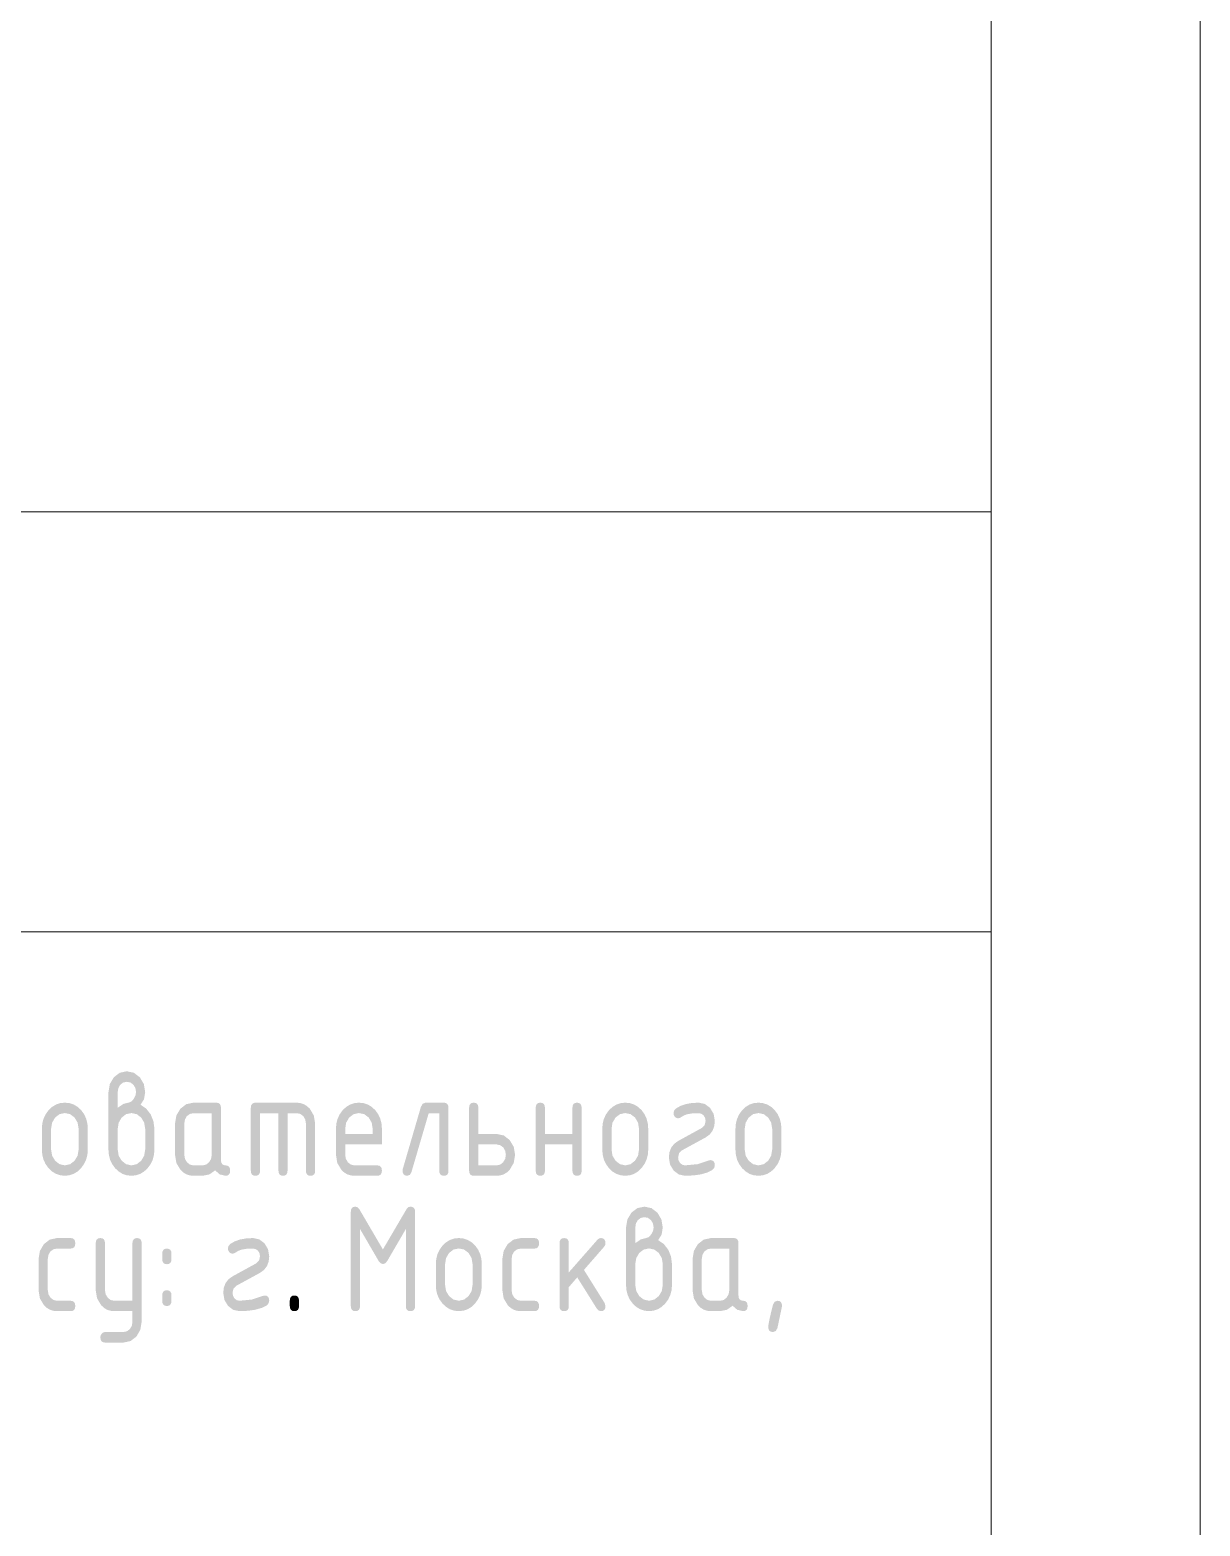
# Model space of a CAD drawing. Header units: millimetres. Extents: x 0 to 1189, y 0 to 841.
# Drawn here: x 1161.14 to 1189.11, y 35.74 to 71.49 of the extents above; entities that cross this region are included whole.
import ezdxf

# ---------------------------------------------------------------- set-up
doc = ezdxf.new("R2010")
doc.units = ezdxf.units.MM

msp = doc.modelspace()

# ---------------------------------------------------------------- hatches: boundary and pattern name
h = msp.add_hatch(color=7)
h.paths.add_polyline_path([(1163.242552, 45.738935), (1163.375671, 45.830299), (1163.497214, 45.861305), (1163.56336, 45.883974), (1163.622891, 45.948397), (1163.666988, 46.030735), (1163.68132, 46.112659), (1163.665197, 46.209742), (1163.616827, 46.290702), (1163.545583, 46.344101), (1163.460282, 46.360706), (1163.375188, 46.342861), (1163.303737, 46.290702), (1163.258055, 46.209742), (1163.242552, 46.112659)])
h.paths.add_polyline_path([(1163.788807, 45.812247), (1163.924681, 45.718127), (1164.03079, 45.581839), (1164.097074, 45.417301), (1164.119536, 45.239534), (1164.119536, 44.736826), (1164.109244, 44.612432), (1164.078539, 44.496978), (1164.027681, 44.391343), (1163.956927, 44.296405), (1163.873763, 44.216677), (1163.78109, 44.160048), (1163.679735, 44.12626), (1163.570525, 44.115055), (1163.460101, 44.12626), (1163.358514, 44.160048), (1163.265505, 44.216677), (1163.180816, 44.296405), (1163.110812, 44.392738), (1163.061065, 44.498219), (1163.031368, 44.612897), (1163.021515, 44.736826), (1163.021515, 46.112659), (1163.053761, 46.306618), (1163.150499, 46.468744), (1163.291335, 46.575956), (1163.460282, 46.61206), (1163.63047, 46.575542), (1163.773373, 46.465437), (1163.867217, 46.306205), (1163.89905, 46.112659), (1163.87142, 45.942816)])
h.paths.add_polyline_path([(1163.89905, 44.740133), (1163.89905, 45.239534), (1163.87583, 45.382919), (1163.804241, 45.50522), (1163.697512, 45.586731), (1163.570525, 45.613258), (1163.443815, 45.586731), (1163.337361, 45.50522), (1163.265772, 45.382919), (1163.242552, 45.239534), (1163.242552, 44.740133), (1163.265772, 44.594337), (1163.337361, 44.474999), (1163.443815, 44.391559), (1163.570525, 44.363102), (1163.697512, 44.391559), (1163.804241, 44.474999), (1163.87583, 44.595784)])
h = msp.add_hatch(color=7)
h.paths.add_polyline_path([(1161.430421, 44.736826), (1161.430421, 45.236227), (1161.440274, 45.362068), (1161.46997, 45.477728), (1161.519718, 45.58357), (1161.589722, 45.679955), (1161.674411, 45.759683), (1161.76742, 45.816312), (1161.869007, 45.8501), (1161.979431, 45.861305), (1162.090088, 45.850152), (1162.191649, 45.816726), (1162.284529, 45.761079), (1162.36914, 45.683263), (1162.439377, 45.586826), (1162.489098, 45.480622), (1162.518666, 45.36398), (1162.528441, 45.236227), (1162.528441, 44.736826), (1162.518149, 44.612897), (1162.487445, 44.498219), (1162.436587, 44.392738), (1162.365833, 44.296405), (1162.282668, 44.216677), (1162.189995, 44.160048), (1162.088641, 44.12626), (1161.979431, 44.115055), (1161.869007, 44.12626), (1161.76742, 44.160048), (1161.674411, 44.216677), (1161.589722, 44.296405), (1161.519718, 44.392738), (1161.46997, 44.498219), (1161.440274, 44.612897)])
h.paths.add_polyline_path([(1162.307955, 44.740133), (1162.307955, 45.239534), (1162.284735, 45.382919), (1162.213146, 45.50522), (1162.106417, 45.586731), (1161.979431, 45.613258), (1161.85272, 45.586731), (1161.746267, 45.50522), (1161.674678, 45.382919), (1161.651458, 45.239534), (1161.651458, 44.740133), (1161.674678, 44.594337), (1161.746267, 44.474999), (1161.85272, 44.391559), (1161.979431, 44.363102), (1162.106417, 44.391559), (1162.213146, 44.474999), (1162.284735, 44.595784)])
h = msp.add_hatch(color=7)
h.paths.add_polyline_path([(1165.490144, 45.609951), (1165.051377, 45.609951), (1164.966283, 45.591899), (1164.894831, 45.539947), (1164.849149, 45.45878), (1164.833647, 45.361904), (1164.833647, 44.614456), (1164.849563, 44.51882), (1164.898139, 44.436414), (1164.969177, 44.381361), (1165.051377, 44.363102), (1165.272414, 44.363102), (1165.355854, 44.381361), (1165.425652, 44.436414), (1165.474021, 44.51758), (1165.490144, 44.614456)])
h.paths.add_polyline_path([(1165.928911, 44.237425), (1165.922038, 44.182958), (1165.901626, 44.144821), (1165.867985, 44.122393), (1165.821424, 44.115055), (1165.680864, 44.146888), (1165.57007, 44.24404), (1165.433851, 44.146888), (1165.272414, 44.115055), (1165.051377, 44.115055), (1164.962743, 44.123651), (1164.881396, 44.14992), (1164.807593, 44.194585), (1164.741594, 44.258371), (1164.644855, 44.419257), (1164.612609, 44.614456), (1164.612609, 45.361904), (1164.644855, 45.555656), (1164.741594, 45.717989), (1164.881396, 45.824994), (1165.051377, 45.861305), (1165.600387, 45.861305), (1165.648773, 45.853502), (1165.683207, 45.830299), (1165.703792, 45.792007), (1165.71063, 45.738935), (1165.71063, 44.488779), (1165.717555, 44.433795), (1165.738329, 44.394521), (1165.772952, 44.370957), (1165.821424, 44.363102), (1165.867985, 44.355247), (1165.901626, 44.331683), (1165.922038, 44.292409)])
h = msp.add_hatch(color=7)
h.dxf.hatch_style = 2
h.paths.add_polyline_path([(1166.534486, 45.861305), (1167.521713, 45.861305), (1167.6102, 45.852167), (1167.690936, 45.824994), (1167.764643, 45.780147), (1167.832047, 45.717989), (1167.928303, 45.555656), (1167.96048, 45.361904), (1167.96048, 44.237425), (1167.953564, 44.182958), (1167.93285, 44.144821), (1167.898391, 44.122393), (1167.850237, 44.115055), (1167.80185, 44.122393), (1167.767417, 44.144821), (1167.746832, 44.182958), (1167.739994, 44.237425), (1167.739994, 45.361904), (1167.724215, 45.45878), (1167.678258, 45.539947), (1167.60722, 45.593346), (1167.521713, 45.609951), (1167.301226, 45.609951), (1167.301226, 44.237425), (1167.29431, 44.182958), (1167.273597, 44.144821), (1167.239137, 44.122393), (1167.190983, 44.115055), (1167.14419, 44.122393), (1167.110575, 44.144821), (1167.090292, 44.182958), (1167.083496, 44.237425), (1167.083496, 45.609951), (1166.644729, 45.609951), (1166.644729, 44.237425), (1166.637813, 44.182958), (1166.617099, 44.144821), (1166.58264, 44.122393), (1166.534486, 44.115055), (1166.486013, 44.122393), (1166.45139, 44.144821), (1166.430616, 44.182958), (1166.423692, 44.237425), (1166.423692, 45.738935), (1166.430616, 45.792007), (1166.45139, 45.830299), (1166.486013, 45.853502)])
h = msp.add_hatch(color=7)
h.paths.add_polyline_path([(1169.006871, 45.613258), (1168.88016, 45.586731), (1168.773707, 45.50522), (1168.702118, 45.384159), (1168.678898, 45.239534), (1168.678898, 45.113857), (1169.335395, 45.113857), (1169.335395, 45.239534), (1169.312175, 45.384159), (1169.240586, 45.50522), (1169.133857, 45.586731)])
h.paths.add_polyline_path([(1168.678898, 44.862503), (1168.678898, 44.614456), (1168.694814, 44.51882), (1168.74339, 44.436414), (1168.814428, 44.381361), (1168.896628, 44.363102), (1169.445638, 44.363102), (1169.494025, 44.355247), (1169.528459, 44.331683), (1169.549043, 44.292409), (1169.555882, 44.237425), (1169.549043, 44.182958), (1169.528459, 44.144821), (1169.494025, 44.122393), (1169.445638, 44.115055), (1168.896628, 44.115055), (1168.807994, 44.123651), (1168.726647, 44.14992), (1168.652844, 44.194585), (1168.586845, 44.258371), (1168.490107, 44.419257), (1168.457861, 44.614456), (1168.457861, 45.236227), (1168.467714, 45.362068), (1168.49741, 45.477728), (1168.547158, 45.58357), (1168.617162, 45.679955), (1168.701851, 45.759683), (1168.79486, 45.816312), (1168.896447, 45.8501), (1169.006871, 45.861305), (1169.117528, 45.850152), (1169.219089, 45.816726), (1169.311969, 45.761079), (1169.39658, 45.683263), (1169.466817, 45.586877), (1169.516539, 45.481036), (1169.546106, 45.365375), (1169.555882, 45.239534), (1169.555882, 44.862503)])
h = msp.add_hatch(color=7)
h.dxf.hatch_style = 2
h.paths.add_polyline_path([(1170.597965, 45.861305), (1171.036733, 45.861305), (1171.085119, 45.853502), (1171.119553, 45.830299), (1171.140137, 45.792007), (1171.146976, 45.738935), (1171.146976, 44.237425), (1171.140137, 44.182958), (1171.119553, 44.144821), (1171.085119, 44.122393), (1171.036733, 44.115055), (1170.988579, 44.122393), (1170.954119, 44.144821), (1170.933406, 44.182958), (1170.92649, 44.237425), (1170.92649, 45.609951), (1170.674584, 45.609951), (1170.260622, 44.19884), (1170.223828, 44.13607), (1170.159749, 44.115055), (1170.111277, 44.12291), (1170.076654, 44.146474), (1170.05588, 44.185749), (1170.048955, 44.240732), (1170.05557, 44.279317), (1170.487722, 45.759882), (1170.531268, 45.836845)])
h = msp.add_hatch(color=7)
h.paths.add_polyline_path([(1172.73807, 44.614456), (1172.705893, 44.420704), (1172.609637, 44.258371), (1172.543638, 44.194585), (1172.469835, 44.14992), (1172.388488, 44.123651), (1172.299854, 44.115055), (1171.750844, 44.115055), (1171.702371, 44.122393), (1171.667748, 44.144821), (1171.646974, 44.182958), (1171.640049, 44.237425), (1171.640049, 45.738935), (1171.646974, 45.792007), (1171.667748, 45.830299), (1171.702371, 45.853502), (1171.750844, 45.861305), (1171.798997, 45.853502), (1171.833457, 45.830299), (1171.854171, 45.792007), (1171.861087, 45.738935), (1171.861087, 45.113857), (1172.299854, 45.113857), (1172.469835, 45.077133), (1172.609637, 44.967234), (1172.705893, 44.807795)])
h.paths.add_polyline_path([(1172.517584, 44.614456), (1172.501805, 44.711332), (1172.455848, 44.792499), (1172.384879, 44.844657), (1172.299854, 44.862503), (1171.861087, 44.862503), (1171.861087, 44.363102), (1172.299854, 44.363102), (1172.383294, 44.381361), (1172.453092, 44.436414), (1172.501461, 44.51758)])
h = msp.add_hatch(color=7)
h.dxf.hatch_style = 2
h.paths.add_polyline_path([(1173.452181, 44.862503), (1173.452181, 44.237425), (1173.445265, 44.182958), (1173.424551, 44.144821), (1173.390092, 44.122393), (1173.341938, 44.115055), (1173.293465, 44.122393), (1173.258842, 44.144821), (1173.238068, 44.182958), (1173.231144, 44.237425), (1173.231144, 45.738935), (1173.238068, 45.792007), (1173.258842, 45.830299), (1173.293465, 45.853502), (1173.341938, 45.861305), (1173.390092, 45.853502), (1173.424551, 45.830299), (1173.445265, 45.792007), (1173.452181, 45.738935), (1173.452181, 45.113857), (1174.108678, 45.113857), (1174.108678, 45.738935), (1174.115594, 45.792007), (1174.136308, 45.830299), (1174.170768, 45.853502), (1174.218921, 45.861305), (1174.267308, 45.853502), (1174.301741, 45.830299), (1174.322326, 45.792007), (1174.329164, 45.738935), (1174.329164, 44.237425), (1174.322326, 44.182958), (1174.301741, 44.144821), (1174.267308, 44.122393), (1174.218921, 44.115055), (1174.170768, 44.122393), (1174.136308, 44.144821), (1174.115594, 44.182958), (1174.108678, 44.237425), (1174.108678, 44.862503)])
h = msp.add_hatch(color=7)
h.paths.add_polyline_path([(1174.822238, 44.736826), (1174.822238, 45.236227), (1174.832091, 45.362068), (1174.861788, 45.477728), (1174.911535, 45.58357), (1174.981539, 45.679955), (1175.066228, 45.759683), (1175.159237, 45.816312), (1175.260824, 45.8501), (1175.371248, 45.861305), (1175.481905, 45.850152), (1175.583466, 45.816726), (1175.676346, 45.761079), (1175.760958, 45.683263), (1175.831194, 45.586826), (1175.880916, 45.480622), (1175.910483, 45.36398), (1175.920259, 45.236227), (1175.920259, 44.736826), (1175.909967, 44.612897), (1175.879262, 44.498219), (1175.828404, 44.392738), (1175.75765, 44.296405), (1175.674486, 44.216677), (1175.581813, 44.160048), (1175.480458, 44.12626), (1175.371248, 44.115055), (1175.260824, 44.12626), (1175.159237, 44.160048), (1175.066228, 44.216677), (1174.981539, 44.296405), (1174.911535, 44.392738), (1174.861788, 44.498219), (1174.832091, 44.612897)])
h.paths.add_polyline_path([(1175.699773, 44.740133), (1175.699773, 45.239534), (1175.676553, 45.382919), (1175.604964, 45.50522), (1175.498235, 45.586731), (1175.371248, 45.613258), (1175.244538, 45.586731), (1175.138084, 45.50522), (1175.066495, 45.382919), (1175.043275, 45.239534), (1175.043275, 44.740133), (1175.066495, 44.594337), (1175.138084, 44.474999), (1175.244538, 44.391559), (1175.371248, 44.363102), (1175.498235, 44.391559), (1175.604964, 44.474999), (1175.676553, 44.595784)])
h = msp.add_hatch(color=7)
h.dxf.hatch_style = 2
h.paths.add_polyline_path([(1177.40111, 44.488779), (1177.449496, 44.480924), (1177.48393, 44.45736), (1177.504515, 44.418086), (1177.511353, 44.363102), (1177.49585, 44.300539), (1177.450168, 44.251205), (1177.329969, 44.191562), (1177.181037, 44.149024), (1177.003374, 44.123539), (1176.796978, 44.115055), (1176.650148, 44.146474), (1176.526883, 44.240732), (1176.441375, 44.381706), (1176.413332, 44.551618), (1176.427173, 44.678475), (1176.46866, 44.78678), (1176.537743, 44.876171), (1176.63437, 44.946288), (1177.20157, 45.257173), (1177.268336, 45.323801), (1177.290867, 45.424743), (1177.279291, 45.496332), (1177.244565, 45.557586), (1177.189926, 45.596791), (1177.128258, 45.609951), (1176.964203, 45.604163), (1176.849343, 45.585146), (1176.770726, 45.553796), (1176.683428, 45.501362), (1176.63437, 45.487581), (1176.592546, 45.495849), (1176.557751, 45.522308), (1176.531637, 45.564889), (1176.524126, 45.609951), (1176.538182, 45.672307), (1176.582004, 45.721848), (1176.688518, 45.783403), (1176.814824, 45.826923), (1176.961283, 45.85277), (1177.128258, 45.861305), (1177.274675, 45.829886), (1177.398354, 45.735628), (1177.483586, 45.593415), (1177.511353, 45.424743), (1177.497598, 45.297886), (1177.4563, 45.18958), (1177.387407, 45.100189), (1177.290867, 45.030073), (1176.726422, 44.722494), (1176.657245, 44.654213), (1176.63437, 44.551618), (1176.645876, 44.480029), (1176.68012, 44.418775), (1176.734002, 44.377916), (1176.796978, 44.363102), (1177.098217, 44.391972), (1177.358115, 44.478306)])
h = msp.add_hatch(color=7)
h.paths.add_polyline_path([(1178.004426, 44.736826), (1178.004426, 45.236227), (1178.014279, 45.362068), (1178.043976, 45.477728), (1178.093723, 45.58357), (1178.163728, 45.679955), (1178.248417, 45.759683), (1178.341426, 45.816312), (1178.443013, 45.8501), (1178.553437, 45.861305), (1178.664093, 45.850152), (1178.765655, 45.816726), (1178.858535, 45.761079), (1178.943146, 45.683263), (1179.013383, 45.586826), (1179.063104, 45.480622), (1179.092672, 45.36398), (1179.102447, 45.236227), (1179.102447, 44.736826), (1179.092155, 44.612897), (1179.061451, 44.498219), (1179.010592, 44.392738), (1178.939839, 44.296405), (1178.856674, 44.216677), (1178.764001, 44.160048), (1178.662646, 44.12626), (1178.553437, 44.115055), (1178.443013, 44.12626), (1178.341426, 44.160048), (1178.248417, 44.216677), (1178.163728, 44.296405), (1178.093723, 44.392738), (1178.043976, 44.498219), (1178.014279, 44.612897)])
h.paths.add_polyline_path([(1178.881961, 44.740133), (1178.881961, 45.239534), (1178.858741, 45.382919), (1178.787152, 45.50522), (1178.680423, 45.586731), (1178.553437, 45.613258), (1178.426726, 45.586731), (1178.320273, 45.50522), (1178.248684, 45.382919), (1178.225464, 45.239534), (1178.225464, 44.740133), (1178.248684, 44.594337), (1178.320273, 44.474999), (1178.426726, 44.391559), (1178.553437, 44.363102), (1178.680423, 44.391559), (1178.787152, 44.474999), (1178.858741, 44.595784)])
h = msp.add_hatch(color=7)
h.dxf.hatch_style = 2
h.paths.add_polyline_path([(1170.238854, 43.377081), (1170.287007, 43.369226), (1170.321467, 43.345662), (1170.342181, 43.306388), (1170.349097, 43.251404), (1170.349097, 41.002446), (1170.342181, 40.947979), (1170.321467, 40.909842), (1170.287007, 40.887414), (1170.238854, 40.880076), (1170.190467, 40.887414), (1170.156033, 40.909842), (1170.135449, 40.947979), (1170.12861, 41.002446), (1170.12861, 42.842954), (1169.683229, 42.077867), (1169.634928, 42.023021), (1169.5796, 42.004555), (1169.526408, 42.023021), (1169.478176, 42.077867), (1169.033346, 42.842954), (1169.033346, 41.002446), (1169.02643, 40.947979), (1169.005716, 40.909842), (1168.971257, 40.887414), (1168.923103, 40.880076), (1168.87463, 40.887414), (1168.840007, 40.909842), (1168.819233, 40.947979), (1168.812308, 41.002446), (1168.812308, 43.251404), (1168.819233, 43.306388), (1168.840007, 43.345662), (1168.87463, 43.369226), (1168.923103, 43.377081), (1168.976295, 43.361372), (1169.017912, 43.314243), (1169.5796, 42.354026), (1170.146801, 43.321408), (1170.186006, 43.363714)])
h = msp.add_hatch(color=7)
h.paths.add_polyline_path([(1175.61081, 42.503956), (1175.743928, 42.59532), (1175.865471, 42.626326), (1175.931617, 42.648995), (1175.991148, 42.713418), (1176.035245, 42.795756), (1176.049577, 42.87768), (1176.033454, 42.974763), (1175.985085, 43.055723), (1175.91384, 43.109122), (1175.82854, 43.125727), (1175.743446, 43.107881), (1175.671995, 43.055723), (1175.626313, 42.974763), (1175.61081, 42.87768)])
h.paths.add_polyline_path([(1176.157064, 42.577268), (1176.292939, 42.483148), (1176.399047, 42.34686), (1176.465331, 42.182322), (1176.487793, 42.004555), (1176.487793, 41.501847), (1176.477501, 41.377453), (1176.446796, 41.261999), (1176.395938, 41.156364), (1176.325185, 41.061426), (1176.24202, 40.981698), (1176.149347, 40.925069), (1176.047992, 40.891281), (1175.938783, 40.880076), (1175.828359, 40.891281), (1175.726772, 40.925069), (1175.633763, 40.981698), (1175.549073, 41.061426), (1175.479069, 41.157759), (1175.429322, 41.263239), (1175.399625, 41.377918), (1175.389772, 41.501847), (1175.389772, 42.87768), (1175.422018, 43.071639), (1175.518757, 43.233765), (1175.659592, 43.340977), (1175.82854, 43.377081), (1175.998727, 43.340563), (1176.14163, 43.230458), (1176.235474, 43.071226), (1176.267307, 42.87768), (1176.239677, 42.707837)])
h.paths.add_polyline_path([(1176.267307, 41.505154), (1176.267307, 42.004555), (1176.244087, 42.14794), (1176.172498, 42.270241), (1176.065769, 42.351752), (1175.938783, 42.378279), (1175.812072, 42.351752), (1175.705619, 42.270241), (1175.63403, 42.14794), (1175.61081, 42.004555), (1175.61081, 41.505154), (1175.63403, 41.359358), (1175.705619, 41.24002), (1175.812072, 41.156579), (1175.938783, 41.128123), (1176.065769, 41.156579), (1176.172498, 41.24002), (1176.244087, 41.360805)])
h = msp.add_hatch(color=7)
h.dxf.hatch_style = 2
h.paths.add_polyline_path([(1161.572115, 42.126925), (1161.572115, 41.379477), (1161.588031, 41.283841), (1161.636607, 41.201434), (1161.707645, 41.146382), (1161.789845, 41.128123), (1162.118369, 41.128123), (1162.166523, 41.120268), (1162.200982, 41.096704), (1162.221696, 41.057429), (1162.228612, 41.002446), (1162.221696, 40.947979), (1162.200982, 40.909842), (1162.166523, 40.887414), (1162.118369, 40.880076), (1161.789845, 40.880076), (1161.701211, 40.888671), (1161.619864, 40.91494), (1161.546061, 40.959606), (1161.480062, 41.023392), (1161.383323, 41.184278), (1161.351077, 41.379477), (1161.351077, 42.126925), (1161.383323, 42.320677), (1161.480062, 42.48301), (1161.619864, 42.590015), (1161.789845, 42.626326), (1162.118369, 42.626326), (1162.166523, 42.618471), (1162.200982, 42.594907), (1162.221696, 42.555633), (1162.228612, 42.500649), (1162.221696, 42.445665), (1162.200982, 42.406391), (1162.166523, 42.382827), (1162.118369, 42.374972), (1161.789845, 42.374972), (1161.704751, 42.356919), (1161.6333, 42.304967), (1161.587618, 42.223801)])
h = msp.add_hatch(color=7)
h.dxf.hatch_style = 2
h.paths.add_polyline_path([(1163.594894, 40.624863), (1163.594894, 40.880076), (1163.156127, 40.880076), (1163.067493, 40.888671), (1162.986146, 40.91494), (1162.912343, 40.959606), (1162.846344, 41.023392), (1162.749606, 41.185725), (1162.71736, 41.379477), (1162.71736, 42.503956), (1162.724284, 42.557028), (1162.745058, 42.59532), (1162.779681, 42.618523), (1162.828154, 42.626326), (1162.876308, 42.618523), (1162.910767, 42.59532), (1162.931481, 42.557028), (1162.938397, 42.503956), (1162.938397, 41.379477), (1162.954313, 41.283841), (1163.002889, 41.201434), (1163.073927, 41.146382), (1163.156127, 41.128123), (1163.594894, 41.128123), (1163.594894, 42.503956), (1163.60181, 42.557028), (1163.622524, 42.59532), (1163.656984, 42.618523), (1163.705137, 42.626326), (1163.753524, 42.618523), (1163.787958, 42.59532), (1163.808542, 42.557028), (1163.815381, 42.503956), (1163.815381, 40.628722), (1163.783548, 40.434763), (1163.689703, 40.272637), (1163.549901, 40.165425), (1163.37992, 40.129321), (1162.938397, 40.129321), (1162.890011, 40.137176), (1162.855577, 40.16074), (1162.834992, 40.200014), (1162.828154, 40.254998), (1162.835664, 40.299991), (1162.861778, 40.34209), (1162.896574, 40.370684), (1162.938397, 40.380675), (1163.377164, 40.380675), (1163.462189, 40.39728), (1163.533158, 40.450679), (1163.579116, 40.528676)])
h = msp.add_hatch(color=7)
h.dxf.hatch_style = 2
h.paths.add_polyline_path([(1166.752983, 41.2538), (1166.801369, 41.245945), (1166.835803, 41.222381), (1166.856387, 41.183107), (1166.863226, 41.128123), (1166.847723, 41.06556), (1166.802041, 41.016226), (1166.681842, 40.956583), (1166.53291, 40.914045), (1166.355246, 40.888559), (1166.148851, 40.880076), (1166.002021, 40.911495), (1165.878755, 41.005753), (1165.793248, 41.146726), (1165.765205, 41.316638), (1165.779046, 41.443495), (1165.820533, 41.551801), (1165.889616, 41.641192), (1165.986242, 41.711309), (1166.553443, 42.022194), (1166.620209, 42.088822), (1166.64274, 42.189763), (1166.631164, 42.261353), (1166.596438, 42.322606), (1166.541798, 42.361812), (1166.480131, 42.374972), (1166.316076, 42.369184), (1166.201216, 42.350167), (1166.122599, 42.318817), (1166.0353, 42.266382), (1165.986242, 42.252602), (1165.944419, 42.26087), (1165.909623, 42.287329), (1165.88351, 42.32991), (1165.875999, 42.374972), (1165.890055, 42.437328), (1165.933877, 42.486868), (1166.040391, 42.548424), (1166.166696, 42.591944), (1166.313156, 42.617791), (1166.480131, 42.626326), (1166.626548, 42.594907), (1166.750227, 42.500649), (1166.835458, 42.358435), (1166.863226, 42.189763), (1166.849471, 42.062906), (1166.808173, 41.954601), (1166.73928, 41.86521), (1166.64274, 41.795093), (1166.078295, 41.487515), (1166.009118, 41.419233), (1165.986242, 41.316638), (1165.997749, 41.245049), (1166.031993, 41.183796), (1166.085874, 41.142937), (1166.148851, 41.128123), (1166.45009, 41.156993), (1166.709988, 41.243327)])
h = msp.add_hatch(color=7)
h.paths.add_polyline_path([(1170.844752, 41.501847), (1170.844752, 42.001248), (1170.854605, 42.127089), (1170.884302, 42.242749), (1170.934049, 42.348591), (1171.004053, 42.444976), (1171.088742, 42.524704), (1171.181751, 42.581333), (1171.283339, 42.615121), (1171.393762, 42.626326), (1171.504419, 42.615172), (1171.60598, 42.581746), (1171.69886, 42.5261), (1171.783472, 42.448283), (1171.853709, 42.351847), (1171.90343, 42.245643), (1171.932997, 42.129001), (1171.942773, 42.001248), (1171.942773, 41.501847), (1171.932481, 41.377918), (1171.901776, 41.263239), (1171.850918, 41.157759), (1171.780164, 41.061426), (1171.697, 40.981698), (1171.604327, 40.925069), (1171.502972, 40.891281), (1171.393762, 40.880076), (1171.283339, 40.891281), (1171.181751, 40.925069), (1171.088742, 40.981698), (1171.004053, 41.061426), (1170.934049, 41.157759), (1170.884302, 41.263239), (1170.854605, 41.377918)])
h.paths.add_polyline_path([(1171.722287, 41.505154), (1171.722287, 42.004555), (1171.699067, 42.14794), (1171.627478, 42.270241), (1171.520749, 42.351752), (1171.393762, 42.378279), (1171.267052, 42.351752), (1171.160598, 42.270241), (1171.089009, 42.14794), (1171.065789, 42.004555), (1171.065789, 41.505154), (1171.089009, 41.359358), (1171.160598, 41.24002), (1171.267052, 41.156579), (1171.393762, 41.128123), (1171.520749, 41.156579), (1171.627478, 41.24002), (1171.699067, 41.360805)])
h = msp.add_hatch(color=7)
h.dxf.hatch_style = 2
h.paths.add_polyline_path([(1172.655158, 42.126925), (1172.655158, 41.379477), (1172.671075, 41.283841), (1172.71965, 41.201434), (1172.790688, 41.146382), (1172.872888, 41.128123), (1173.201413, 41.128123), (1173.249566, 41.120268), (1173.284026, 41.096704), (1173.30474, 41.057429), (1173.311656, 41.002446), (1173.30474, 40.947979), (1173.284026, 40.909842), (1173.249566, 40.887414), (1173.201413, 40.880076), (1172.872888, 40.880076), (1172.784255, 40.888671), (1172.702907, 40.91494), (1172.629105, 40.959606), (1172.563105, 41.023392), (1172.466367, 41.184278), (1172.434121, 41.379477), (1172.434121, 42.126925), (1172.466367, 42.320677), (1172.563105, 42.48301), (1172.702907, 42.590015), (1172.872888, 42.626326), (1173.201413, 42.626326), (1173.249566, 42.618471), (1173.284026, 42.594907), (1173.30474, 42.555633), (1173.311656, 42.500649), (1173.30474, 42.445665), (1173.284026, 42.406391), (1173.249566, 42.382827), (1173.201413, 42.374972), (1172.872888, 42.374972), (1172.787794, 42.356919), (1172.716343, 42.304967), (1172.670661, 42.223801)])
h = msp.add_hatch(color=7)
h.dxf.hatch_style = 2
h.paths.add_polyline_path([(1174.021441, 41.805566), (1174.711562, 42.591599), (1174.745531, 42.618058), (1174.788181, 42.626326), (1174.836567, 42.618523), (1174.871001, 42.59532), (1174.891586, 42.557028), (1174.898424, 42.503956), (1174.889674, 42.456483), (1174.8648, 42.416864), (1174.383589, 41.865098), (1174.877478, 41.075757), (1174.898424, 41.002446), (1174.891586, 40.947979), (1174.871001, 40.909842), (1174.836567, 40.887414), (1174.788181, 40.880076), (1174.735333, 40.893236), (1174.696128, 40.932441), (1174.223737, 41.687055), (1174.021441, 41.452789), (1174.021441, 41.002446), (1174.014525, 40.947979), (1173.993811, 40.909842), (1173.959351, 40.887414), (1173.911198, 40.880076), (1173.862725, 40.887414), (1173.828102, 40.909842), (1173.807328, 40.947979), (1173.800403, 41.002446), (1173.800403, 42.503956), (1173.807328, 42.557028), (1173.828102, 42.59532), (1173.862725, 42.618523), (1173.911198, 42.626326), (1173.959351, 42.618523), (1173.993811, 42.59532), (1174.014525, 42.557028), (1174.021441, 42.503956)])
h = msp.add_hatch(color=7)
h.paths.add_polyline_path([(1177.856676, 42.374972), (1177.417909, 42.374972), (1177.332815, 42.356919), (1177.261363, 42.304967), (1177.215681, 42.223801), (1177.200179, 42.126925), (1177.200179, 41.379477), (1177.216095, 41.283841), (1177.264671, 41.201434), (1177.335709, 41.146382), (1177.417909, 41.128123), (1177.638946, 41.128123), (1177.722386, 41.146382), (1177.792184, 41.201434), (1177.840553, 41.282601), (1177.856676, 41.379477)])
h.paths.add_polyline_path([(1178.295443, 41.002446), (1178.28857, 40.947979), (1178.268158, 40.909842), (1178.234517, 40.887414), (1178.187956, 40.880076), (1178.047396, 40.911909), (1177.936602, 41.00906), (1177.800383, 40.911909), (1177.638946, 40.880076), (1177.417909, 40.880076), (1177.329275, 40.888671), (1177.247928, 40.91494), (1177.174125, 40.959606), (1177.108126, 41.023392), (1177.011387, 41.184278), (1176.979141, 41.379477), (1176.979141, 42.126925), (1177.011387, 42.320677), (1177.108126, 42.48301), (1177.247928, 42.590015), (1177.417909, 42.626326), (1177.966919, 42.626326), (1178.015305, 42.618523), (1178.049739, 42.59532), (1178.070324, 42.557028), (1178.077162, 42.503956), (1178.077162, 41.2538), (1178.084087, 41.198816), (1178.104861, 41.159542), (1178.139484, 41.135978), (1178.187956, 41.128123), (1178.234517, 41.120268), (1178.268158, 41.096704), (1178.28857, 41.057429)])
h = msp.add_hatch(color=7)
h.paths.add_polyline_path([(1164.306729, 41.2538), (1164.313653, 41.308784), (1164.334427, 41.348058), (1164.36905, 41.371622), (1164.417523, 41.379477), (1164.465677, 41.371622), (1164.500136, 41.348058), (1164.52085, 41.308784), (1164.527766, 41.2538), (1164.527766, 41.128123), (1164.52085, 41.073139), (1164.500136, 41.033865), (1164.465677, 41.010301), (1164.417523, 41.002446), (1164.36905, 41.010301), (1164.334427, 41.033865), (1164.313653, 41.073139), (1164.306729, 41.128123)])
h.paths.add_polyline_path([(1164.306729, 42.252602), (1164.313653, 42.305674), (1164.334427, 42.343966), (1164.36905, 42.367169), (1164.417523, 42.374972), (1164.465677, 42.367169), (1164.500136, 42.343966), (1164.52085, 42.305674), (1164.527766, 42.252602), (1164.527766, 42.126925), (1164.52085, 42.071941), (1164.500136, 42.032667), (1164.465677, 42.009103), (1164.417523, 42.001248), (1164.36905, 42.009103), (1164.334427, 42.032667), (1164.313653, 42.071941), (1164.306729, 42.126925)])
h = msp.add_hatch(color=7)
h.dxf.hatch_style = 2
h.paths.add_polyline_path([(1167.354574, 41.128123), (1167.361499, 41.183107), (1167.382272, 41.222381), (1167.416896, 41.245945), (1167.465368, 41.2538), (1167.513522, 41.245945), (1167.547982, 41.222381), (1167.568695, 41.183107), (1167.575611, 41.128123), (1167.575611, 41.002446), (1167.568695, 40.947979), (1167.547982, 40.909842), (1167.513522, 40.887414), (1167.465368, 40.880076), (1167.416896, 40.887414), (1167.382272, 40.909842), (1167.361499, 40.947979), (1167.354574, 41.002446)])
h = msp.add_hatch(color=7)
h.dxf.hatch_style = 2
h.paths.add_polyline_path([(1179.009536, 41.128123), (1179.056096, 41.120785), (1179.089737, 41.098357), (1179.11015, 41.06022), (1179.117023, 41.005753), (1179.110107, 40.966531), (1179.089393, 40.86478), (1179.054933, 40.70081), (1179.00678, 40.474933), (1178.968746, 40.404239), (1178.899293, 40.380675), (1178.85082, 40.388013), (1178.816197, 40.410441), (1178.795423, 40.448578), (1178.788498, 40.503045), (1178.795466, 40.569087), (1178.816541, 40.679158), (1178.851983, 40.833877), (1178.902049, 41.033865), (1178.940909, 41.104558)])

# ---------------------------------------------------------------- linework, layer by layer
at = {"color": 7, "lineweight": 0}
msp.add_line((1189.107153, 840.985282), (1189.107153, -0.006567), dxfattribs=at)
for points in [[(1184.111809, 4.988778), (1184.111809, 835.989938)], [(1184.111809, 4.988778), (1184.111809, 835.989938)], [(1184.111809, 59.979862), (999.111526, 59.979862)], [(1184.111809, 49.946847), (1064.131626, 49.946847)]]:
    msp.add_lwpolyline(points, dxfattribs=at)

doc.saveas('drawing.dxf')
